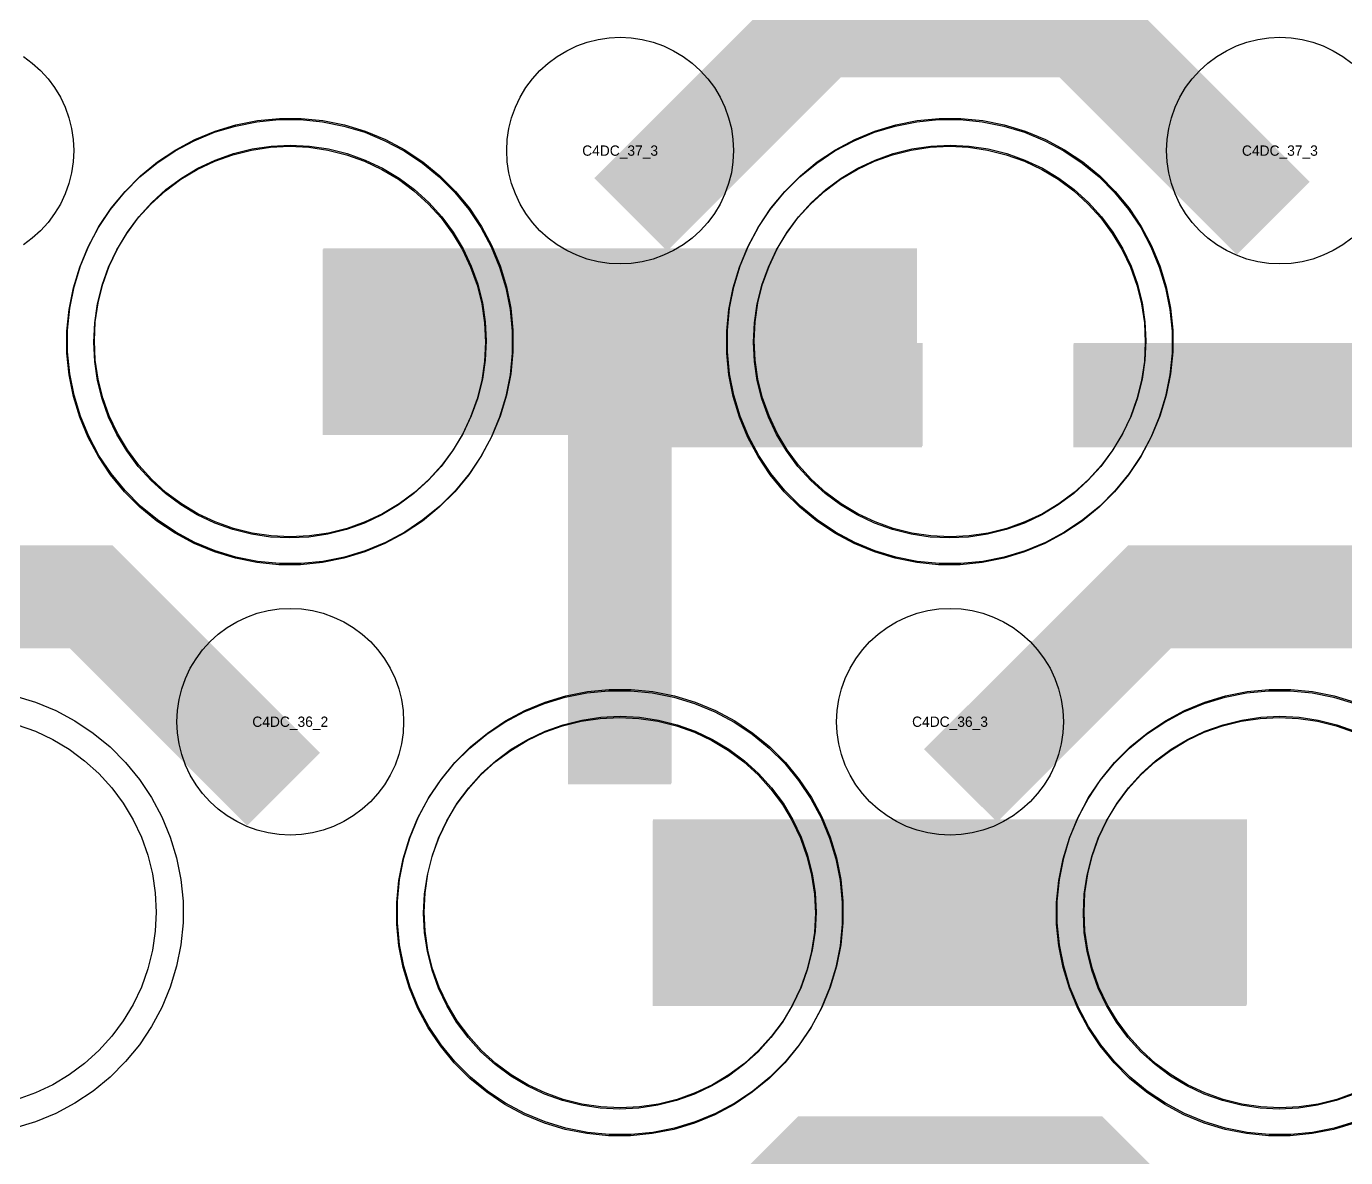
# Model space of a CAD drawing. Extents: x -11880 to 11880, y -14992 to 14992.
# Drawn here: x -11184 to -10864.1, y -9910.8 to -9636.4 of the extents above; entities that cross this region are included whole.
import ezdxf
from ezdxf.enums import TextEntityAlignment as Align

# ---------------------------------------------------------------- set-up
doc = ezdxf.new("R2010")
doc.units = 0
doc.header["$MEASUREMENT"] = 0
for name, color, linetype in [('GDS_775_DT_237', 138, 'CONTINUOUS'), ('RDL1_FS', 34, 'CONTINUOUS'), ('RDL_BS', 160, 'CONTINUOUS')]:
    doc.layers.add(name, color=color, linetype=linetype)

msp = doc.modelspace()

# ---------------------------------------------------------------- linework, layer by layer
at = {"layer": 'RDL1_FS', "color": 241, "true_color": 0xf7abae}
for points in [[(-11120.149, -9760.486), (-11124.806, -9760.257), (-11129.417, -9759.573), (-11133.94, -9758.441), (-11138.33, -9756.869), (-11142.544, -9754.877), (-11146.544, -9752.479), (-11150.289, -9749.701), (-11153.743, -9746.571), (-11156.873, -9743.117), (-11159.651, -9739.372), (-11162.049, -9735.372), (-11164.041, -9731.158), (-11165.613, -9726.768), (-11166.745, -9722.245), (-11167.429, -9717.634), (-11167.658, -9712.977), (-11167.429, -9708.32), (-11166.745, -9703.709), (-11165.613, -9699.186), (-11164.041, -9694.796), (-11162.049, -9690.582), (-11159.651, -9686.582), (-11156.873, -9682.837), (-11153.743, -9679.383), (-11150.289, -9676.253), (-11146.544, -9673.475), (-11142.544, -9671.077), (-11138.33, -9669.085), (-11133.94, -9667.513), (-11129.417, -9666.381), (-11124.806, -9665.697), (-11120.149, -9665.468), (-11115.492, -9665.697), (-11110.881, -9666.381), (-11106.358, -9667.513), (-11101.968, -9669.085), (-11097.754, -9671.077), (-11093.754, -9673.475), (-11090.009, -9676.253), (-11086.555, -9679.383), (-11083.425, -9682.837), (-11080.647, -9686.582), (-11078.249, -9690.582), (-11076.257, -9694.796), (-11074.685, -9699.186), (-11073.553, -9703.709), (-11072.869, -9708.32), (-11072.64, -9712.977), (-11072.869, -9717.634), (-11073.553, -9722.245), (-11074.685, -9726.768), (-11076.257, -9731.158), (-11078.249, -9735.372), (-11080.647, -9739.372), (-11083.425, -9743.117), (-11086.555, -9746.571), (-11090.009, -9749.701), (-11093.754, -9752.479), (-11097.754, -9754.877), (-11101.968, -9756.869), (-11106.358, -9758.441), (-11110.881, -9759.573), (-11115.492, -9760.257)], [(-10960.149, -9760.486), (-10964.806, -9760.257), (-10969.417, -9759.573), (-10973.94, -9758.441), (-10978.33, -9756.869), (-10982.544, -9754.877), (-10986.544, -9752.479), (-10990.289, -9749.701), (-10993.743, -9746.571), (-10996.873, -9743.117), (-10999.651, -9739.372), (-11002.049, -9735.372), (-11004.041, -9731.158), (-11005.613, -9726.768), (-11006.745, -9722.245), (-11007.429, -9717.634), (-11007.658, -9712.977), (-11007.429, -9708.32), (-11006.745, -9703.709), (-11005.613, -9699.186), (-11004.041, -9694.796), (-11002.049, -9690.582), (-10999.651, -9686.582), (-10996.873, -9682.837), (-10993.743, -9679.383), (-10990.289, -9676.253), (-10986.544, -9673.475), (-10982.544, -9671.077), (-10978.33, -9669.085), (-10973.94, -9667.513), (-10969.417, -9666.381), (-10964.806, -9665.697), (-10960.149, -9665.468), (-10955.492, -9665.697), (-10950.881, -9666.381), (-10946.358, -9667.513), (-10941.968, -9669.085), (-10937.754, -9671.077), (-10933.754, -9673.475), (-10930.009, -9676.253), (-10926.555, -9679.383), (-10923.425, -9682.837), (-10920.647, -9686.582), (-10918.249, -9690.582), (-10916.257, -9694.796), (-10914.685, -9699.186), (-10913.553, -9703.709), (-10912.869, -9708.32), (-10912.64, -9712.977), (-10912.869, -9717.634), (-10913.553, -9722.245), (-10914.685, -9726.768), (-10916.257, -9731.158), (-10918.249, -9735.372), (-10920.647, -9739.372), (-10923.425, -9743.117), (-10926.555, -9746.571), (-10930.009, -9749.701), (-10933.754, -9752.479), (-10937.754, -9754.877), (-10941.968, -9756.869), (-10946.358, -9758.441), (-10950.881, -9759.573), (-10955.492, -9760.257)], [(-11040.149, -9899.051), (-11044.806, -9898.822), (-11049.417, -9898.138), (-11053.94, -9897.006), (-11058.33, -9895.434), (-11062.544, -9893.442), (-11066.544, -9891.044), (-11070.289, -9888.266), (-11073.743, -9885.136), (-11076.873, -9881.682), (-11079.651, -9877.937), (-11082.049, -9873.937), (-11084.041, -9869.723), (-11085.613, -9865.333), (-11086.745, -9860.81), (-11087.429, -9856.199), (-11087.658, -9851.542), (-11087.429, -9846.885), (-11086.745, -9842.274), (-11085.613, -9837.751), (-11084.041, -9833.361), (-11082.049, -9829.147), (-11079.651, -9825.147), (-11076.873, -9821.402), (-11073.743, -9817.948), (-11070.289, -9814.818), (-11066.544, -9812.04), (-11062.544, -9809.642), (-11058.33, -9807.65), (-11053.94, -9806.078), (-11049.417, -9804.946), (-11044.806, -9804.262), (-11040.149, -9804.033), (-11035.492, -9804.262), (-11030.881, -9804.946), (-11026.358, -9806.078), (-11021.968, -9807.65), (-11017.754, -9809.642), (-11013.754, -9812.04), (-11010.009, -9814.818), (-11006.555, -9817.948), (-11003.425, -9821.402), (-11000.647, -9825.147), (-10998.249, -9829.147), (-10996.257, -9833.361), (-10994.685, -9837.751), (-10993.553, -9842.274), (-10992.869, -9846.885), (-10992.64, -9851.542), (-10992.869, -9856.199), (-10993.553, -9860.81), (-10994.685, -9865.333), (-10996.257, -9869.723), (-10998.249, -9873.937), (-11000.647, -9877.937), (-11003.425, -9881.682), (-11006.555, -9885.136), (-11010.009, -9888.266), (-11013.754, -9891.044), (-11017.754, -9893.442), (-11021.968, -9895.434), (-11026.358, -9897.006), (-11030.881, -9898.138), (-11035.492, -9898.822)]]:
    msp.add_lwpolyline(points, close=True, dxfattribs=at)
at = {"layer": 'RDL1_FS'}
for points in [[(-11120, -9760.204), (-11124.657, -9759.975), (-11129.268, -9759.291), (-11133.791, -9758.159), (-11138.181, -9756.587), (-11142.395, -9754.595), (-11146.395, -9752.197), (-11150.14, -9749.419), (-11153.594, -9746.289), (-11156.724, -9742.835), (-11159.502, -9739.09), (-11161.9, -9735.09), (-11163.892, -9730.876), (-11165.464, -9726.486), (-11166.596, -9721.963), (-11167.28, -9717.352), (-11167.509, -9712.695), (-11167.28, -9708.038), (-11166.596, -9703.427), (-11165.464, -9698.904), (-11163.892, -9694.514), (-11161.9, -9690.3), (-11159.502, -9686.3), (-11156.724, -9682.555), (-11153.594, -9679.101), (-11150.14, -9675.971), (-11146.395, -9673.193), (-11142.395, -9670.795), (-11138.181, -9668.803), (-11133.791, -9667.231), (-11129.268, -9666.099), (-11124.657, -9665.415), (-11120, -9665.186), (-11115.343, -9665.415), (-11110.732, -9666.099), (-11106.209, -9667.231), (-11101.819, -9668.803), (-11097.605, -9670.795), (-11093.605, -9673.193), (-11089.86, -9675.971), (-11086.406, -9679.101), (-11083.276, -9682.555), (-11080.498, -9686.3), (-11078.1, -9690.3), (-11076.108, -9694.514), (-11074.536, -9698.904), (-11073.404, -9703.427), (-11072.72, -9708.038), (-11072.491, -9712.695), (-11072.72, -9717.352), (-11073.404, -9721.963), (-11074.536, -9726.486), (-11076.108, -9730.876), (-11078.1, -9735.09), (-11080.498, -9739.09), (-11083.276, -9742.835), (-11086.406, -9746.289), (-11089.86, -9749.419), (-11093.605, -9752.197), (-11097.605, -9754.595), (-11101.819, -9756.587), (-11106.209, -9758.159), (-11110.732, -9759.291), (-11115.343, -9759.975)], [(-10960, -9760.204), (-10964.657, -9759.975), (-10969.268, -9759.291), (-10973.791, -9758.159), (-10978.181, -9756.587), (-10982.395, -9754.595), (-10986.395, -9752.197), (-10990.14, -9749.419), (-10993.594, -9746.289), (-10996.724, -9742.835), (-10999.502, -9739.09), (-11001.9, -9735.09), (-11003.892, -9730.876), (-11005.464, -9726.486), (-11006.596, -9721.963), (-11007.28, -9717.352), (-11007.509, -9712.695), (-11007.28, -9708.038), (-11006.596, -9703.427), (-11005.464, -9698.904), (-11003.892, -9694.514), (-11001.9, -9690.3), (-10999.502, -9686.3), (-10996.724, -9682.555), (-10993.594, -9679.101), (-10990.14, -9675.971), (-10986.395, -9673.193), (-10982.395, -9670.795), (-10978.181, -9668.803), (-10973.791, -9667.231), (-10969.268, -9666.099), (-10964.657, -9665.415), (-10960, -9665.186), (-10955.343, -9665.415), (-10950.732, -9666.099), (-10946.209, -9667.231), (-10941.819, -9668.803), (-10937.605, -9670.795), (-10933.605, -9673.193), (-10929.86, -9675.971), (-10926.406, -9679.101), (-10923.276, -9682.555), (-10920.498, -9686.3), (-10918.1, -9690.3), (-10916.108, -9694.514), (-10914.536, -9698.904), (-10913.404, -9703.427), (-10912.72, -9708.038), (-10912.491, -9712.695), (-10912.72, -9717.352), (-10913.404, -9721.963), (-10914.536, -9726.486), (-10916.108, -9730.876), (-10918.1, -9735.09), (-10920.498, -9739.09), (-10923.276, -9742.835), (-10926.406, -9746.289), (-10929.86, -9749.419), (-10933.605, -9752.197), (-10937.605, -9754.595), (-10941.819, -9756.587), (-10946.209, -9758.159), (-10950.732, -9759.291), (-10955.343, -9759.975)], [(-11040, -9898.769), (-11044.657, -9898.54), (-11049.268, -9897.856), (-11053.791, -9896.724), (-11058.181, -9895.152), (-11062.395, -9893.16), (-11066.395, -9890.762), (-11070.14, -9887.984), (-11073.594, -9884.854), (-11076.724, -9881.4), (-11079.502, -9877.655), (-11081.9, -9873.655), (-11083.892, -9869.441), (-11085.464, -9865.051), (-11086.596, -9860.528), (-11087.28, -9855.917), (-11087.509, -9851.26), (-11087.28, -9846.603), (-11086.596, -9841.992), (-11085.464, -9837.469), (-11083.892, -9833.079), (-11081.9, -9828.865), (-11079.502, -9824.865), (-11076.724, -9821.12), (-11073.594, -9817.666), (-11070.14, -9814.536), (-11066.395, -9811.758), (-11062.395, -9809.36), (-11058.181, -9807.368), (-11053.791, -9805.796), (-11049.268, -9804.664), (-11044.657, -9803.98), (-11040, -9803.751), (-11035.343, -9803.98), (-11030.732, -9804.664), (-11026.209, -9805.796), (-11021.819, -9807.368), (-11017.605, -9809.36), (-11013.605, -9811.758), (-11009.86, -9814.536), (-11006.406, -9817.666), (-11003.276, -9821.12), (-11000.498, -9824.865), (-10998.1, -9828.865), (-10996.108, -9833.079), (-10994.536, -9837.469), (-10993.404, -9841.992), (-10992.72, -9846.603), (-10992.491, -9851.26), (-10992.72, -9855.917), (-10993.404, -9860.528), (-10994.536, -9865.051), (-10996.108, -9869.441), (-10998.1, -9873.655), (-11000.498, -9877.655), (-11003.276, -9881.4), (-11006.406, -9884.854), (-11009.86, -9887.984), (-11013.605, -9890.762), (-11017.605, -9893.16), (-11021.819, -9895.152), (-11026.209, -9896.724), (-11030.732, -9897.856), (-11035.343, -9898.54)]]:
    msp.add_lwpolyline(points, close=True, dxfattribs=at)
at = {"layer": 'RDL1_FS', "color": 241, "true_color": 0xf7abae}
for points in [[(-11112.147, -9712.977, 45, 45, 0), (-11040.147, -9712.977, 45, 45, 0)], [(-11040.147, -9712.977, 45, 45, 0), (-10968.147, -9712.977, 45, 45, 0)], [(-11032.147, -9851.542, 45, 45, 0), (-10960.147, -9851.542, 45, 45, 0)], [(-10960.147, -9851.542, 45, 45, 0), (-10888.147, -9851.542, 45, 45, 0)]]:
    msp.add_lwpolyline(points, format="xyseb", dxfattribs=at)
at = {"layer": 'RDL1_FS'}
for points in [[(-11111.998, -9712.695, 45, 45, 0), (-11039.998, -9712.695, 45, 45, 0)], [(-11039.998, -9712.695, 45, 45, 0), (-10967.998, -9712.695, 45, 45, 0)], [(-11031.998, -9851.26, 45, 45, 0), (-10959.998, -9851.26, 45, 45, 0)], [(-10959.998, -9851.26, 45, 45, 0), (-10887.998, -9851.26, 45, 45, 0)]]:
    msp.add_lwpolyline(points, format="xyseb", dxfattribs=at)
at = {"layer": 'RDL1_FS', "color": 241, "true_color": 0xf7abae}
msp.add_lwpolyline([(-10861.968, -9895.434), (-10866.358, -9897.006), (-10870.881, -9898.138), (-10875.492, -9898.822), (-10880.149, -9899.051), (-10884.806, -9898.822), (-10889.417, -9898.138), (-10893.94, -9897.006), (-10898.33, -9895.434), (-10902.544, -9893.442), (-10906.544, -9891.044), (-10910.289, -9888.266), (-10913.743, -9885.136), (-10916.873, -9881.682), (-10919.651, -9877.937), (-10922.049, -9873.937), (-10924.041, -9869.723), (-10925.613, -9865.333), (-10926.745, -9860.81), (-10927.429, -9856.199), (-10927.658, -9851.542), (-10927.429, -9846.885), (-10926.745, -9842.274), (-10925.613, -9837.751), (-10924.041, -9833.361), (-10922.049, -9829.147), (-10919.651, -9825.147), (-10916.873, -9821.402), (-10913.743, -9817.948), (-10910.289, -9814.818), (-10906.544, -9812.04), (-10902.544, -9809.642), (-10898.33, -9807.65), (-10893.94, -9806.078), (-10889.417, -9804.946), (-10884.806, -9804.262), (-10880.149, -9804.033), (-10875.492, -9804.262), (-10870.881, -9804.946), (-10866.358, -9806.078), (-10861.968, -9807.65)], dxfattribs=at)
at = {"layer": 'RDL1_FS'}
for points in [[(-10861.819, -9895.152), (-10866.209, -9896.724), (-10870.732, -9897.856), (-10875.343, -9898.54), (-10880, -9898.769), (-10884.657, -9898.54), (-10889.268, -9897.856), (-10893.791, -9896.724), (-10898.181, -9895.152), (-10902.395, -9893.16), (-10906.395, -9890.762), (-10910.14, -9887.984), (-10913.594, -9884.854), (-10916.724, -9881.4), (-10919.502, -9877.655), (-10921.9, -9873.655), (-10923.892, -9869.441), (-10925.464, -9865.051), (-10926.596, -9860.528), (-10927.28, -9855.917), (-10927.509, -9851.26), (-10927.28, -9846.603), (-10926.596, -9841.992), (-10925.464, -9837.469), (-10923.892, -9833.079), (-10921.9, -9828.865), (-10919.502, -9824.865), (-10916.724, -9821.12), (-10913.594, -9817.666), (-10910.14, -9814.536), (-10906.395, -9811.758), (-10902.395, -9809.36), (-10898.181, -9807.368), (-10893.791, -9805.796), (-10889.268, -9804.664), (-10884.657, -9803.98), (-10880, -9803.751), (-10875.343, -9803.98), (-10870.732, -9804.664), (-10866.209, -9805.796), (-10861.819, -9807.368)], [(-11186.209, -9805.796), (-11181.819, -9807.368), (-11177.605, -9809.36), (-11173.605, -9811.758), (-11169.86, -9814.536), (-11166.406, -9817.666), (-11163.276, -9821.12), (-11160.498, -9824.865), (-11158.1, -9828.865), (-11156.108, -9833.079), (-11154.536, -9837.469), (-11153.404, -9841.992), (-11152.72, -9846.603), (-11152.491, -9851.26), (-11152.72, -9855.917), (-11153.404, -9860.528), (-11154.536, -9865.051), (-11156.108, -9869.441), (-11158.1, -9873.655), (-11160.498, -9877.655), (-11163.276, -9881.4), (-11166.406, -9884.854), (-11169.86, -9887.984), (-11173.605, -9890.762), (-11177.605, -9893.16), (-11181.819, -9895.152), (-11186.209, -9896.724)]]:
    msp.add_lwpolyline(points, dxfattribs=at)
at = {"layer": 'RDL_BS'}
for points in [[(-11037.438, -9682.009, 25, 25, 0), (-10991.623, -9636.194, 25, 25, 0), (-10958.07, -9636.194, 25, 25, 0)], [(-10881.599, -9682.908, 25, 25, 0), (-10928.313, -9636.194, 25, 25, 0), (-10958.071, -9636.194, 25, 25, 0)], [(-11040, -9819.99, 25, 25, 0), (-11040, -9713.213, 25, 25, 0)], [(-11040, -9819.99, 25, 25, 0), (-11040, -9713.213, 25, 25, 0)], [(-11052.5, -9725.713, 25, 25, 0), (-10987.833, -9725.713, 25, 25, 0)], [(-11052.5, -9725.713, 25, 25, 0), (-10966.667, -9725.713, 25, 25, 0)], [(-10929.984, -9725.708, 25, 25, 0), (-10820.719, -9725.708, 25, 25, 0)], [(-11121.599, -9821.473, 25, 25, 0), (-11168.313, -9774.759, 25, 25, 0), (-11198.071, -9774.759, 25, 25, 0)], [(-10957.438, -9820.574, 25, 25, 0), (-10911.623, -9774.759, 25, 25, 0), (-10878.07, -9774.759, 25, 25, 0)], [(-10801.599, -9821.473, 25, 25, 0), (-10848.313, -9774.759, 25, 25, 0), (-10878.071, -9774.759, 25, 25, 0)], [(-11037.438, -9959.134, 25, 25, 0), (-10991.623, -9913.319, 25, 25, 0), (-10958.07, -9913.319, 25, 25, 0)], [(-10881.599, -9960.033, 25, 25, 0), (-10928.313, -9913.319, 25, 25, 0), (-10958.071, -9913.319, 25, 25, 0)]]:
    msp.add_lwpolyline(points, format="xyseb", dxfattribs=at)
for points in [[(-11040, -9694.001), (-11042.693, -9693.869), (-11045.365, -9693.473), (-11047.984, -9692.816), (-11050.519, -9691.909), (-11052.956, -9690.757), (-11055.28, -9689.364), (-11057.443, -9687.761), (-11059.442, -9685.949), (-11061.254, -9683.95), (-11062.857, -9681.787), (-11064.25, -9679.463), (-11065.402, -9677.026), (-11066.309, -9674.491), (-11066.966, -9671.872), (-11067.362, -9669.2), (-11067.494, -9666.507), (-11067.362, -9663.814), (-11066.966, -9661.142), (-11066.309, -9658.523), (-11065.402, -9655.988), (-11064.25, -9653.551), (-11062.857, -9651.227), (-11061.254, -9649.064), (-11059.442, -9647.065), (-11057.443, -9645.253), (-11055.28, -9643.65), (-11052.956, -9642.257), (-11050.519, -9641.105), (-11047.984, -9640.198), (-11045.365, -9639.541), (-11042.693, -9639.145), (-11040, -9639.013), (-11037.307, -9639.145), (-11034.635, -9639.541), (-11032.016, -9640.198), (-11029.481, -9641.105), (-11027.044, -9642.257), (-11024.72, -9643.65), (-11022.557, -9645.253), (-11020.558, -9647.065), (-11018.746, -9649.064), (-11017.143, -9651.227), (-11015.75, -9653.551), (-11014.598, -9655.988), (-11013.691, -9658.523), (-11013.034, -9661.142), (-11012.638, -9663.814), (-11012.506, -9666.507), (-11012.638, -9669.2), (-11013.034, -9671.872), (-11013.691, -9674.491), (-11014.598, -9677.026), (-11015.75, -9679.463), (-11017.143, -9681.787), (-11018.746, -9683.95), (-11020.558, -9685.949), (-11022.557, -9687.761), (-11024.72, -9689.364), (-11027.044, -9690.757), (-11029.481, -9691.909), (-11032.016, -9692.816), (-11034.635, -9693.473), (-11037.307, -9693.869)], [(-11122.644, -9766.695), (-11127.938, -9766.178), (-11133.165, -9765.132), (-11138.205, -9763.601), (-11143.115, -9761.57), (-11147.777, -9759.078), (-11152.191, -9756.131), (-11156.292, -9752.769), (-11160.074, -9748.987), (-11163.436, -9744.886), (-11166.383, -9740.472), (-11168.875, -9735.81), (-11170.906, -9730.9), (-11172.437, -9725.86), (-11173.483, -9720.633), (-11174, -9715.339), (-11174, -9710.051), (-11173.483, -9704.757), (-11172.437, -9699.53), (-11170.906, -9694.49), (-11168.875, -9689.58), (-11166.383, -9684.918), (-11163.436, -9680.504), (-11160.074, -9676.403), (-11156.292, -9672.621), (-11152.191, -9669.259), (-11147.777, -9666.312), (-11143.115, -9663.82), (-11138.205, -9661.789), (-11133.165, -9660.258), (-11127.938, -9659.212), (-11122.644, -9658.695), (-11117.356, -9658.695), (-11112.062, -9659.212), (-11106.835, -9660.258), (-11101.795, -9661.789), (-11096.885, -9663.82), (-11092.223, -9666.312), (-11087.809, -9669.259), (-11083.708, -9672.621), (-11079.926, -9676.403), (-11076.564, -9680.504), (-11073.617, -9684.918), (-11071.125, -9689.58), (-11069.094, -9694.49), (-11067.563, -9699.53), (-11066.517, -9704.757), (-11066, -9710.051), (-11066, -9715.339), (-11066.517, -9720.633), (-11067.563, -9725.86), (-11069.094, -9730.9), (-11071.125, -9735.81), (-11073.617, -9740.472), (-11076.564, -9744.886), (-11079.926, -9748.987), (-11083.708, -9752.769), (-11087.809, -9756.131), (-11092.223, -9759.078), (-11096.885, -9761.57), (-11101.795, -9763.601), (-11106.835, -9765.132), (-11112.062, -9766.178), (-11117.356, -9766.695)], [(-10962.644, -9766.695), (-10967.938, -9766.178), (-10973.165, -9765.132), (-10978.205, -9763.601), (-10983.115, -9761.57), (-10987.777, -9759.078), (-10992.191, -9756.131), (-10996.292, -9752.769), (-11000.074, -9748.987), (-11003.436, -9744.886), (-11006.383, -9740.472), (-11008.875, -9735.81), (-11010.906, -9730.9), (-11012.437, -9725.86), (-11013.483, -9720.633), (-11014, -9715.339), (-11014, -9710.051), (-11013.483, -9704.757), (-11012.437, -9699.53), (-11010.906, -9694.49), (-11008.875, -9689.58), (-11006.383, -9684.918), (-11003.436, -9680.504), (-11000.074, -9676.403), (-10996.292, -9672.621), (-10992.191, -9669.259), (-10987.777, -9666.312), (-10983.115, -9663.82), (-10978.205, -9661.789), (-10973.165, -9660.258), (-10967.938, -9659.212), (-10962.644, -9658.695), (-10957.356, -9658.695), (-10952.062, -9659.212), (-10946.835, -9660.258), (-10941.795, -9661.789), (-10936.885, -9663.82), (-10932.223, -9666.312), (-10927.809, -9669.259), (-10923.708, -9672.621), (-10919.926, -9676.403), (-10916.564, -9680.504), (-10913.617, -9684.918), (-10911.125, -9689.58), (-10909.094, -9694.49), (-10907.563, -9699.53), (-10906.517, -9704.757), (-10906, -9710.051), (-10906, -9715.339), (-10906.517, -9720.633), (-10907.563, -9725.86), (-10909.094, -9730.9), (-10911.125, -9735.81), (-10913.617, -9740.472), (-10916.564, -9744.886), (-10919.926, -9748.987), (-10923.708, -9752.769), (-10927.809, -9756.131), (-10932.223, -9759.078), (-10936.885, -9761.57), (-10941.795, -9763.601), (-10946.835, -9765.132), (-10952.062, -9766.178), (-10957.356, -9766.695)], [(-11120, -9832.566), (-11122.693, -9832.434), (-11125.365, -9832.038), (-11127.984, -9831.381), (-11130.519, -9830.474), (-11132.956, -9829.322), (-11135.28, -9827.929), (-11137.443, -9826.326), (-11139.442, -9824.514), (-11141.254, -9822.515), (-11142.857, -9820.352), (-11144.25, -9818.028), (-11145.402, -9815.591), (-11146.309, -9813.056), (-11146.966, -9810.437), (-11147.362, -9807.765), (-11147.494, -9805.072), (-11147.362, -9802.379), (-11146.966, -9799.707), (-11146.309, -9797.088), (-11145.402, -9794.553), (-11144.25, -9792.116), (-11142.857, -9789.792), (-11141.254, -9787.629), (-11139.442, -9785.63), (-11137.443, -9783.818), (-11135.28, -9782.215), (-11132.956, -9780.822), (-11130.519, -9779.67), (-11127.984, -9778.763), (-11125.365, -9778.106), (-11122.693, -9777.71), (-11120, -9777.578), (-11117.307, -9777.71), (-11114.635, -9778.106), (-11112.016, -9778.763), (-11109.481, -9779.67), (-11107.044, -9780.822), (-11104.72, -9782.215), (-11102.557, -9783.818), (-11100.558, -9785.63), (-11098.746, -9787.629), (-11097.143, -9789.792), (-11095.75, -9792.116), (-11094.598, -9794.553), (-11093.691, -9797.088), (-11093.034, -9799.707), (-11092.638, -9802.379), (-11092.506, -9805.072), (-11092.638, -9807.765), (-11093.034, -9810.437), (-11093.691, -9813.056), (-11094.598, -9815.591), (-11095.75, -9818.028), (-11097.143, -9820.352), (-11098.746, -9822.515), (-11100.558, -9824.514), (-11102.557, -9826.326), (-11104.72, -9827.929), (-11107.044, -9829.322), (-11109.481, -9830.474), (-11112.016, -9831.381), (-11114.635, -9832.038), (-11117.307, -9832.434)], [(-10960, -9832.566), (-10962.693, -9832.434), (-10965.365, -9832.038), (-10967.984, -9831.381), (-10970.519, -9830.474), (-10972.956, -9829.322), (-10975.28, -9827.929), (-10977.443, -9826.326), (-10979.442, -9824.514), (-10981.254, -9822.515), (-10982.857, -9820.352), (-10984.25, -9818.028), (-10985.402, -9815.591), (-10986.309, -9813.056), (-10986.966, -9810.437), (-10987.362, -9807.765), (-10987.494, -9805.072), (-10987.362, -9802.379), (-10986.966, -9799.707), (-10986.309, -9797.088), (-10985.402, -9794.553), (-10984.25, -9792.116), (-10982.857, -9789.792), (-10981.254, -9787.629), (-10979.442, -9785.63), (-10977.443, -9783.818), (-10975.28, -9782.215), (-10972.956, -9780.822), (-10970.519, -9779.67), (-10967.984, -9778.763), (-10965.365, -9778.106), (-10962.693, -9777.71), (-10960, -9777.578), (-10957.307, -9777.71), (-10954.635, -9778.106), (-10952.016, -9778.763), (-10949.481, -9779.67), (-10947.044, -9780.822), (-10944.72, -9782.215), (-10942.557, -9783.818), (-10940.558, -9785.63), (-10938.746, -9787.629), (-10937.143, -9789.792), (-10935.75, -9792.116), (-10934.598, -9794.553), (-10933.691, -9797.088), (-10933.034, -9799.707), (-10932.638, -9802.379), (-10932.506, -9805.072), (-10932.638, -9807.765), (-10933.034, -9810.437), (-10933.691, -9813.056), (-10934.598, -9815.591), (-10935.75, -9818.028), (-10937.143, -9820.352), (-10938.746, -9822.515), (-10940.558, -9824.514), (-10942.557, -9826.326), (-10944.72, -9827.929), (-10947.044, -9829.322), (-10949.481, -9830.474), (-10952.016, -9831.381), (-10954.635, -9832.038), (-10957.307, -9832.434)], [(-11042.644, -9905.26), (-11047.938, -9904.743), (-11053.165, -9903.697), (-11058.205, -9902.166), (-11063.115, -9900.135), (-11067.777, -9897.643), (-11072.191, -9894.696), (-11076.292, -9891.334), (-11080.074, -9887.552), (-11083.436, -9883.451), (-11086.383, -9879.037), (-11088.875, -9874.375), (-11090.906, -9869.465), (-11092.437, -9864.425), (-11093.483, -9859.198), (-11094, -9853.904), (-11094, -9848.616), (-11093.483, -9843.322), (-11092.437, -9838.095), (-11090.906, -9833.055), (-11088.875, -9828.145), (-11086.383, -9823.483), (-11083.436, -9819.069), (-11080.074, -9814.968), (-11076.292, -9811.186), (-11072.191, -9807.824), (-11067.777, -9804.877), (-11063.115, -9802.385), (-11058.205, -9800.354), (-11053.165, -9798.823), (-11047.938, -9797.777), (-11042.644, -9797.26), (-11037.356, -9797.26), (-11032.062, -9797.777), (-11026.835, -9798.823), (-11021.795, -9800.354), (-11016.885, -9802.385), (-11012.223, -9804.877), (-11007.809, -9807.824), (-11003.708, -9811.186), (-10999.926, -9814.968), (-10996.564, -9819.069), (-10993.617, -9823.483), (-10991.125, -9828.145), (-10989.094, -9833.055), (-10987.563, -9838.095), (-10986.517, -9843.322), (-10986, -9848.616), (-10986, -9853.904), (-10986.517, -9859.198), (-10987.563, -9864.425), (-10989.094, -9869.465), (-10991.125, -9874.375), (-10993.617, -9879.037), (-10996.564, -9883.451), (-10999.926, -9887.552), (-11003.708, -9891.334), (-11007.809, -9894.696), (-11012.223, -9897.643), (-11016.885, -9900.135), (-11021.795, -9902.166), (-11026.835, -9903.697), (-11032.062, -9904.743), (-11037.356, -9905.26)]]:
    msp.add_lwpolyline(points, close=True, dxfattribs=at)
for points in [[(-10862.557, -9687.761), (-10864.72, -9689.364), (-10867.044, -9690.757), (-10869.481, -9691.909), (-10872.016, -9692.816), (-10874.635, -9693.473), (-10877.307, -9693.869), (-10880, -9694.001), (-10882.693, -9693.869), (-10885.365, -9693.473), (-10887.984, -9692.816), (-10890.519, -9691.909), (-10892.956, -9690.757), (-10895.28, -9689.364), (-10897.443, -9687.761), (-10899.442, -9685.949), (-10901.254, -9683.95), (-10902.857, -9681.787), (-10904.25, -9679.463), (-10905.402, -9677.026), (-10906.309, -9674.491), (-10906.966, -9671.872), (-10907.362, -9669.2), (-10907.494, -9666.507), (-10907.362, -9663.814), (-10906.966, -9661.142), (-10906.309, -9658.523), (-10905.402, -9655.988), (-10904.25, -9653.551), (-10902.857, -9651.227), (-10901.254, -9649.064), (-10899.442, -9647.065), (-10897.443, -9645.253), (-10895.28, -9643.65), (-10892.956, -9642.257), (-10890.519, -9641.105), (-10887.984, -9640.198), (-10885.365, -9639.541), (-10882.693, -9639.145), (-10880, -9639.013), (-10877.307, -9639.145), (-10874.635, -9639.541), (-10872.016, -9640.198), (-10869.481, -9641.105), (-10867.044, -9642.257), (-10864.72, -9643.65), (-10862.557, -9645.253)], [(-11184.72, -9643.65), (-11182.557, -9645.253), (-11180.558, -9647.065), (-11178.746, -9649.064), (-11177.143, -9651.227), (-11175.75, -9653.551), (-11174.598, -9655.988), (-11173.691, -9658.523), (-11173.034, -9661.142), (-11172.638, -9663.814), (-11172.506, -9666.507), (-11172.638, -9669.2), (-11173.034, -9671.872), (-11173.691, -9674.491), (-11174.598, -9677.026), (-11175.75, -9679.463), (-11177.143, -9681.787), (-11178.746, -9683.95), (-11180.558, -9685.949), (-11182.557, -9687.761), (-11184.72, -9689.364)], [(-11186.835, -9798.823), (-11181.795, -9800.354), (-11176.885, -9802.385), (-11172.223, -9804.877), (-11167.809, -9807.824), (-11163.708, -9811.186), (-11159.926, -9814.968), (-11156.564, -9819.069), (-11153.617, -9823.483), (-11151.125, -9828.145), (-11149.094, -9833.055), (-11147.563, -9838.095), (-11146.517, -9843.322), (-11146, -9848.616), (-11146, -9853.904), (-11146.517, -9859.198), (-11147.563, -9864.425), (-11149.094, -9869.465), (-11151.125, -9874.375), (-11153.617, -9879.037), (-11156.564, -9883.451), (-11159.926, -9887.552), (-11163.708, -9891.334), (-11167.809, -9894.696), (-11172.223, -9897.643), (-11176.885, -9900.135), (-11181.795, -9902.166), (-11186.835, -9903.697)], [(-10861.795, -9902.166), (-10866.835, -9903.697), (-10872.062, -9904.743), (-10877.356, -9905.26), (-10882.644, -9905.26), (-10887.938, -9904.743), (-10893.165, -9903.697), (-10898.205, -9902.166), (-10903.115, -9900.135), (-10907.777, -9897.643), (-10912.191, -9894.696), (-10916.292, -9891.334), (-10920.074, -9887.552), (-10923.436, -9883.451), (-10926.383, -9879.037), (-10928.875, -9874.375), (-10930.906, -9869.465), (-10932.437, -9864.425), (-10933.483, -9859.198), (-10934, -9853.904), (-10934, -9848.616), (-10933.483, -9843.322), (-10932.437, -9838.095), (-10930.906, -9833.055), (-10928.875, -9828.145), (-10926.383, -9823.483), (-10923.436, -9819.069), (-10920.074, -9814.968), (-10916.292, -9811.186), (-10912.191, -9807.824), (-10907.777, -9804.877), (-10903.115, -9802.385), (-10898.205, -9800.354), (-10893.165, -9798.823), (-10887.938, -9797.777), (-10882.644, -9797.26), (-10877.356, -9797.26), (-10872.062, -9797.777), (-10866.835, -9798.823), (-10861.795, -9800.354)]]:
    msp.add_lwpolyline(points, dxfattribs=at)
at = {"layer": 'RDL_BS', "color": 241, "true_color": 0xf7abae}
for points in [[(-11122.793, -9766.977), (-11128.087, -9766.46), (-11133.314, -9765.414), (-11138.354, -9763.883), (-11143.264, -9761.852), (-11147.926, -9759.36), (-11152.34, -9756.413), (-11156.441, -9753.051), (-11160.223, -9749.269), (-11163.585, -9745.168), (-11166.532, -9740.754), (-11169.024, -9736.092), (-11171.055, -9731.182), (-11172.586, -9726.142), (-11173.632, -9720.915), (-11174.149, -9715.621), (-11174.149, -9710.333), (-11173.632, -9705.039), (-11172.586, -9699.812), (-11171.055, -9694.772), (-11169.024, -9689.862), (-11166.532, -9685.2), (-11163.585, -9680.786), (-11160.223, -9676.685), (-11156.441, -9672.903), (-11152.34, -9669.541), (-11147.926, -9666.594), (-11143.264, -9664.102), (-11138.354, -9662.071), (-11133.314, -9660.54), (-11128.087, -9659.494), (-11122.793, -9658.977), (-11117.505, -9658.977), (-11112.211, -9659.494), (-11106.984, -9660.54), (-11101.944, -9662.071), (-11097.034, -9664.102), (-11092.372, -9666.594), (-11087.958, -9669.541), (-11083.857, -9672.903), (-11080.075, -9676.685), (-11076.713, -9680.786), (-11073.766, -9685.2), (-11071.274, -9689.862), (-11069.243, -9694.772), (-11067.712, -9699.812), (-11066.666, -9705.039), (-11066.149, -9710.333), (-11066.149, -9715.621), (-11066.666, -9720.915), (-11067.712, -9726.142), (-11069.243, -9731.182), (-11071.274, -9736.092), (-11073.766, -9740.754), (-11076.713, -9745.168), (-11080.075, -9749.269), (-11083.857, -9753.051), (-11087.958, -9756.413), (-11092.372, -9759.36), (-11097.034, -9761.852), (-11101.944, -9763.883), (-11106.984, -9765.414), (-11112.211, -9766.46), (-11117.505, -9766.977)], [(-10962.793, -9766.977), (-10968.087, -9766.46), (-10973.314, -9765.414), (-10978.354, -9763.883), (-10983.264, -9761.852), (-10987.926, -9759.36), (-10992.34, -9756.413), (-10996.441, -9753.051), (-11000.223, -9749.269), (-11003.585, -9745.168), (-11006.532, -9740.754), (-11009.024, -9736.092), (-11011.055, -9731.182), (-11012.586, -9726.142), (-11013.632, -9720.915), (-11014.149, -9715.621), (-11014.149, -9710.333), (-11013.632, -9705.039), (-11012.586, -9699.812), (-11011.055, -9694.772), (-11009.024, -9689.862), (-11006.532, -9685.2), (-11003.585, -9680.786), (-11000.223, -9676.685), (-10996.441, -9672.903), (-10992.34, -9669.541), (-10987.926, -9666.594), (-10983.264, -9664.102), (-10978.354, -9662.071), (-10973.314, -9660.54), (-10968.087, -9659.494), (-10962.793, -9658.977), (-10957.505, -9658.977), (-10952.211, -9659.494), (-10946.984, -9660.54), (-10941.944, -9662.071), (-10937.034, -9664.102), (-10932.372, -9666.594), (-10927.958, -9669.541), (-10923.857, -9672.903), (-10920.075, -9676.685), (-10916.713, -9680.786), (-10913.766, -9685.2), (-10911.274, -9689.862), (-10909.243, -9694.772), (-10907.712, -9699.812), (-10906.666, -9705.039), (-10906.149, -9710.333), (-10906.149, -9715.621), (-10906.666, -9720.915), (-10907.712, -9726.142), (-10909.243, -9731.182), (-10911.274, -9736.092), (-10913.766, -9740.754), (-10916.713, -9745.168), (-10920.075, -9749.269), (-10923.857, -9753.051), (-10927.958, -9756.413), (-10932.372, -9759.36), (-10937.034, -9761.852), (-10941.944, -9763.883), (-10946.984, -9765.414), (-10952.211, -9766.46), (-10957.505, -9766.977)], [(-11042.793, -9905.542), (-11048.087, -9905.025), (-11053.314, -9903.979), (-11058.354, -9902.448), (-11063.264, -9900.417), (-11067.926, -9897.925), (-11072.34, -9894.978), (-11076.441, -9891.616), (-11080.223, -9887.834), (-11083.585, -9883.733), (-11086.532, -9879.319), (-11089.024, -9874.657), (-11091.055, -9869.747), (-11092.586, -9864.707), (-11093.632, -9859.48), (-11094.149, -9854.186), (-11094.149, -9848.898), (-11093.632, -9843.604), (-11092.586, -9838.377), (-11091.055, -9833.337), (-11089.024, -9828.427), (-11086.532, -9823.765), (-11083.585, -9819.351), (-11080.223, -9815.25), (-11076.441, -9811.468), (-11072.34, -9808.106), (-11067.926, -9805.159), (-11063.264, -9802.667), (-11058.354, -9800.636), (-11053.314, -9799.105), (-11048.087, -9798.059), (-11042.793, -9797.542), (-11037.505, -9797.542), (-11032.211, -9798.059), (-11026.984, -9799.105), (-11021.944, -9800.636), (-11017.034, -9802.667), (-11012.372, -9805.159), (-11007.958, -9808.106), (-11003.857, -9811.468), (-11000.075, -9815.25), (-10996.713, -9819.351), (-10993.766, -9823.765), (-10991.274, -9828.427), (-10989.243, -9833.337), (-10987.712, -9838.377), (-10986.666, -9843.604), (-10986.149, -9848.898), (-10986.149, -9854.186), (-10986.666, -9859.48), (-10987.712, -9864.707), (-10989.243, -9869.747), (-10991.274, -9874.657), (-10993.766, -9879.319), (-10996.713, -9883.733), (-11000.075, -9887.834), (-11003.857, -9891.616), (-11007.958, -9894.978), (-11012.372, -9897.925), (-11017.034, -9900.417), (-11021.944, -9902.448), (-11026.984, -9903.979), (-11032.211, -9905.025), (-11037.505, -9905.542)]]:
    msp.add_lwpolyline(points, close=True, dxfattribs=at)
for points in [[(-11040.149, -9820.272, 25, 25, 0), (-11040.149, -9713.495, 25, 25, 0)], [(-11040.149, -9820.272, 25, 25, 0), (-11040.149, -9713.495, 25, 25, 0)], [(-11052.649, -9725.995, 25, 25, 0), (-10987.982, -9725.995, 25, 25, 0)], [(-11052.649, -9725.995, 25, 25, 0), (-10966.816, -9725.995, 25, 25, 0)], [(-10930.133, -9725.99, 25, 25, 0), (-10820.868, -9725.99, 25, 25, 0)]]:
    msp.add_lwpolyline(points, format="xyseb", dxfattribs=at)
msp.add_lwpolyline([(-10861.944, -9902.448), (-10866.984, -9903.979), (-10872.211, -9905.025), (-10877.505, -9905.542), (-10882.793, -9905.542), (-10888.087, -9905.025), (-10893.314, -9903.979), (-10898.354, -9902.448), (-10903.264, -9900.417), (-10907.926, -9897.925), (-10912.34, -9894.978), (-10916.441, -9891.616), (-10920.223, -9887.834), (-10923.585, -9883.733), (-10926.532, -9879.319), (-10929.024, -9874.657), (-10931.055, -9869.747), (-10932.586, -9864.707), (-10933.632, -9859.48), (-10934.149, -9854.186), (-10934.149, -9848.898), (-10933.632, -9843.604), (-10932.586, -9838.377), (-10931.055, -9833.337), (-10929.024, -9828.427), (-10926.532, -9823.765), (-10923.585, -9819.351), (-10920.223, -9815.25), (-10916.441, -9811.468), (-10912.34, -9808.106), (-10907.926, -9805.159), (-10903.264, -9802.667), (-10898.354, -9800.636), (-10893.314, -9799.105), (-10888.087, -9798.059), (-10882.793, -9797.542), (-10877.505, -9797.542), (-10872.211, -9798.059), (-10866.984, -9799.105), (-10861.944, -9800.636)], dxfattribs=at)

# ---------------------------------------------------------------- texts
at = {"layer": 'GDS_775_DT_237'}
for s, p in [('C4DC_37_3', (-11040, -9666.507)), ('C4DC_37_3', (-11040, -9666.507)), ('C4DC_37_3', (-10880, -9666.507)), ('C4DC_37_3', (-10880, -9666.507)), ('C4DC_36_2', (-11120, -9805.072)), ('C4DC_36_2', (-11120, -9805.072)), ('C4DC_36_3', (-10960, -9805.072)), ('C4DC_36_3', (-10960, -9805.072))]:
    msp.add_text(s, height=2.5, dxfattribs=at).set_placement(p, align=Align.MIDDLE_CENTER)

doc.saveas('drawing.dxf')
